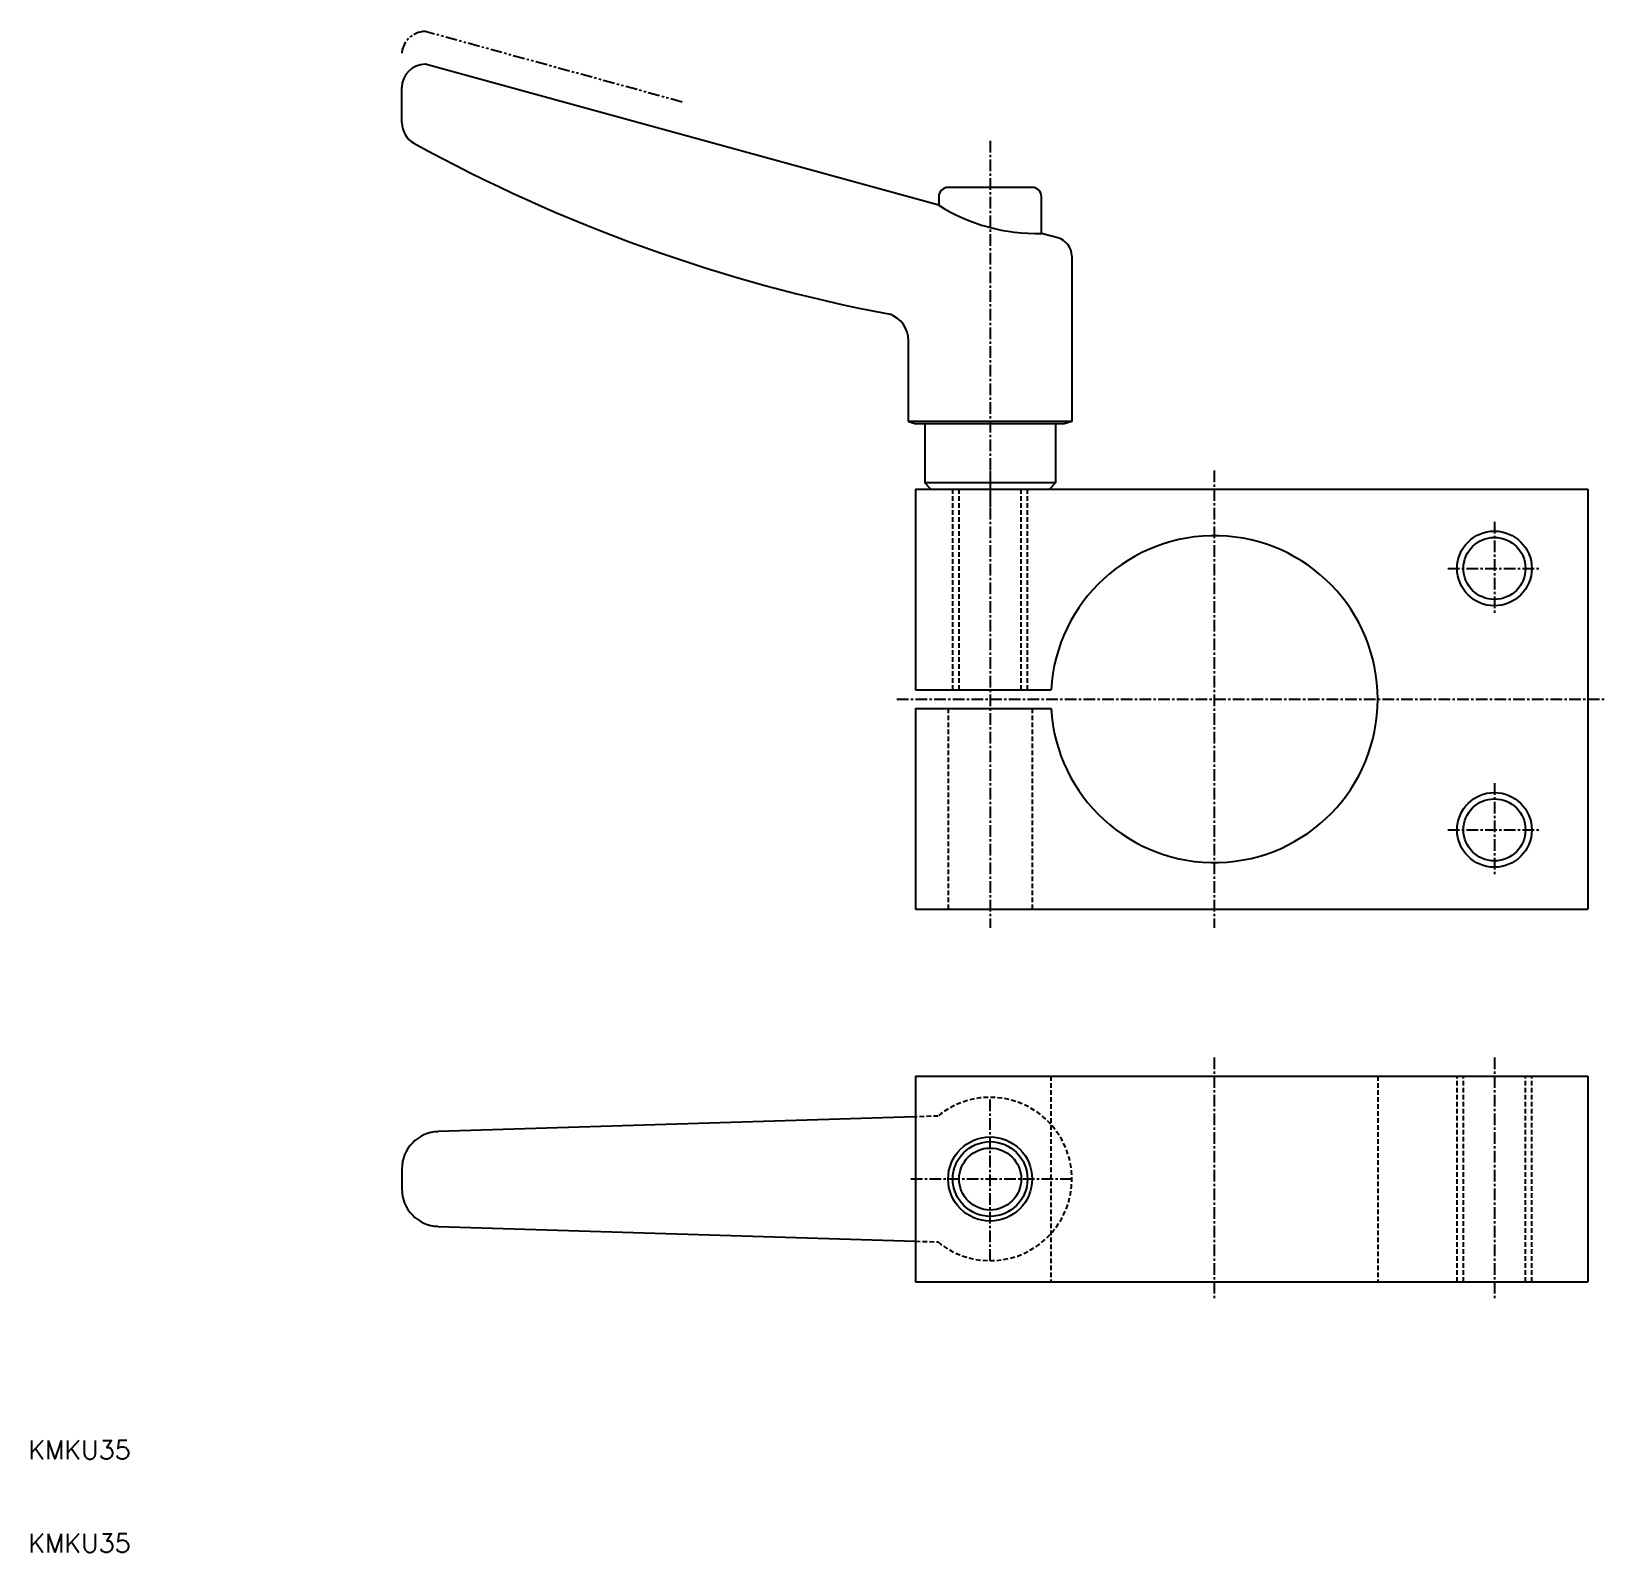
# Model space of a CAD drawing. Extents: x 10 to 179, y 10 to 173.
import ezdxf

# ---------------------------------------------------------------- set-up
doc = ezdxf.new("R2010")
doc.units = 0
for name, pattern in [('CENTER', [2, 1.25, -0.25, 0.25, -0.25]), ('DASHED', [0.75, 0.5, -0.25]), ('PHANTOM', [2.5, 1.25, -0.25, 0.25, -0.25, 0.25, -0.25])]:
    doc.linetypes.add(name, pattern=pattern)
doc.layers.get('0').update_dxf_attribs({"linetype": 'CONTINUOUS'})
doc.layers.add('CENTER', color=1, linetype='CENTER')
doc.styles.get("Standard").update_dxf_attribs({"font": 'txt.shx'})

msp = doc.modelspace()

# ---------------------------------------------------------------- linework, layer by layer
at = {"color": 3, "linetype": 'PHANTOM'}
for p in [(52.5, 172.89), (80.01, 165.34)]:
    msp.add_line(p, (52.51, 172.89), dxfattribs=at)
at = {"color": 7, "linetype": 'CONTINUOUS'}
for p, q in [((52.5, 169.39), (52.51, 169.39)), ((107.5, 154.29), (52.51, 169.39)), ((50, 163.13), (50, 166.89)), ((107.5, 155.19), (107.5, 154.29)), ((117.5, 156.19), (108.5, 156.19)), ((118.5, 151.27), (118.5, 155.19)), ((120.26, 150.79), (118.5, 151.27)), ((121.75, 148.85), (121.75, 131.11)), ((104.25, 131.11), (104.25, 139.79)), ((121.75, 131.11), (104.25, 131.11)), ((104.25, 131.11), (105.09, 130.89)), ((120.91, 130.89), (105.09, 130.89)), ((106, 130.89), (106, 124.54)), ((120, 130.89), (120, 124.54)), ((121.75, 131.11), (120.91, 130.89)), ((105, 123.89), (105, 102.39)), ((105, 123.89), (177, 123.89)), ((120, 124.54), (106, 124.54)), ((106.65, 123.89), (106, 124.54)), ((106.65, 123.89), (119.35, 123.89)), ((119.35, 123.89), (120, 124.54)), ((177, 123.89), (177, 78.89)), ((105, 102.39), (119.53, 102.39)), ((105, 100.39), (105, 78.89)), ((105, 100.39), (119.53, 100.39)), ((105, 78.89), (177, 78.89)), ((105, 61), (177, 61)), ((105, 61), (105, 39)), ((177, 61), (177, 39)), ((105, 56.66), (53.88, 55.07)), ((50, 51.07), (50, 48.93)), ((53.88, 44.93), (105, 43.34)), ((105, 39), (177, 39))]:
    msp.add_line(p, q, dxfattribs=at)
at = {"color": 3, "linetype": 'DASHED'}
for p, q in [((109, 102.39), (109, 123.89)), ((109.68, 102.39), (109.68, 123.89)), ((116.32, 102.39), (116.32, 123.89)), ((117, 102.39), (117, 123.89)), ((108.5, 100.39), (108.5, 78.89)), ((117.5, 100.39), (117.5, 78.89)), ((119.5, 61), (119.5, 39)), ((154.5, 61), (154.5, 39)), ((163, 39), (163, 61)), ((163.68, 39), (163.68, 61)), ((170.32, 39), (170.32, 61)), ((171, 39), (171, 61)), ((107.42, 56.74), (105, 56.66)), ((105, 43.34), (107.42, 43.26))]:
    msp.add_line(p, q, dxfattribs=at)
at = {"color": 3, "linetype": 'CONTINUOUS'}
for centre in [(167, 115.39), (167, 87.39)]:
    msp.add_circle(centre, 4, dxfattribs=at)
at = {"color": 7, "linetype": 'CONTINUOUS'}
for centre, radius in [((167, 115.39), 3.32), ((167, 87.39), 3.32), ((113, 50), 4.5), ((113, 50), 4), ((113, 50), 3.32)]:
    msp.add_circle(centre, radius, dxfattribs=at)
at = {"color": 3, "linetype": 'PHANTOM'}
msp.add_arc((52.5, 170.39), 2.5, 90, 180, dxfattribs=at)
at = {"color": 7, "linetype": 'CONTINUOUS'}
for centre, radius, start, end in [((52.5, 166.89), 2.5, 90, 180), ((52.5, 163.13), 2.5, 180, 241.174), ((134.28, 311.72), 172.11, 241.174, 259.2843), ((108.5, 155.19), 1, 90, 180), ((117.5, 155.19), 1, 0, 90), ((117.93, 170.75), 19.49, 237.6242, 271.6631), ((119.75, 148.85), 2, 0, 75.168), ((101.25, 139.79), 3, 0, 70), ((137, 101.39), 17.5, 183.2758, 176.7242), ((54, 51.07), 4, 91.7905, 180), ((54, 48.93), 4, 180, 268.2095)]:
    msp.add_arc(centre, radius, start, end, dxfattribs=at)
at = {"color": 3, "linetype": 'DASHED'}
msp.add_arc((113, 50), 8.75, 230.3689, 129.6311, dxfattribs=at)
at = {"layer": 'CENTER', "color": 1, "linetype": 'CENTER'}
for p, q in [((113, 161.19), (113, 121.89)), ((113, 125.89), (113, 76.89)), ((137, 125.89), (137, 76.89)), ((167, 120.39), (167, 110.39)), ((162, 115.39), (172, 115.39)), ((103, 101.39), (179, 101.39)), ((167, 92.39), (167, 82.39)), ((162, 87.39), (172, 87.39)), ((137, 63), (137, 37)), ((167, 63), (167, 37)), ((113, 41.25), (113, 58.75)), ((121.75, 50), (104.25, 50))]:
    msp.add_line(p, q, dxfattribs=at)

# ---------------------------------------------------------------- texts
at = {"color": 7, "linetype": 'CONTINUOUS'}
for p in [(10, 20), (10, 10)]:
    msp.add_text('KMKU35', height=2, dxfattribs=at).set_placement(p)

doc.saveas('drawing.dxf')
